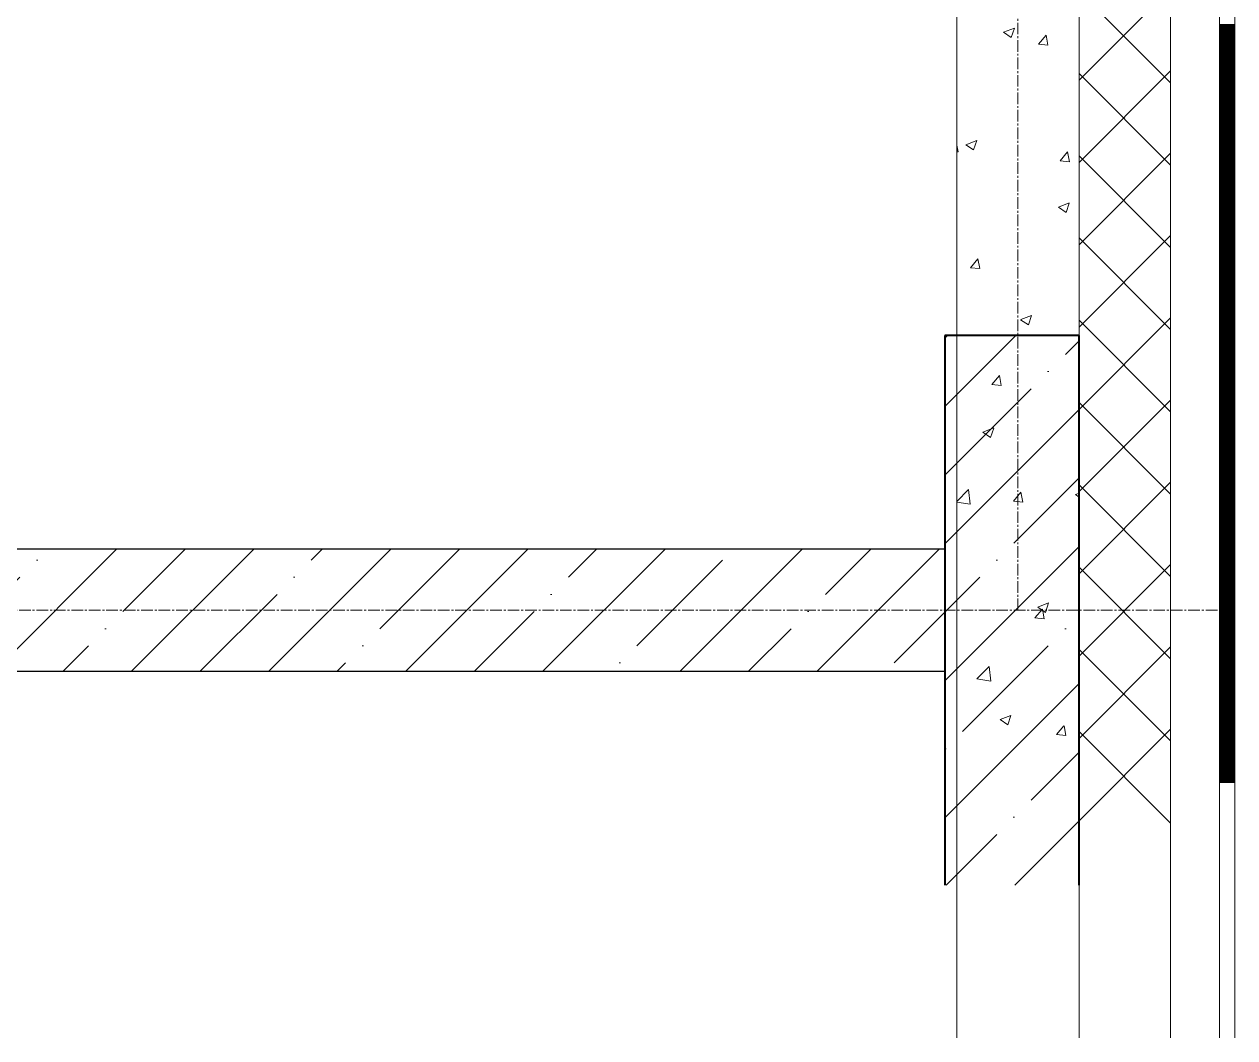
# Model space of a CAD drawing. Header units: millimetres. Extents: x -24360 to 609566, y -391049 to 148426.
# Drawn here: x 260018 to 262000, y -168350 to -166690 of the extents above; entities that cross this region are included whole.
import ezdxf

# ---------------------------------------------------------------- set-up
doc = ezdxf.new("R2010")
doc.units = ezdxf.units.MM
doc.linetypes.add('CENTER2', pattern=[28.575, 19.05, -3.175, 3.175, -3.175])
doc.linetypes.add('HIDDEN2', pattern=[4.7625, 3.175, -1.5875])
for name, color, linetype, lineweight in [('АР_Колонны', 70, 'Continuous', 30), ('АР_Стены ЖБ', 7, 'Continuous', 30), ('АР_Стены ПЕНОблок', 52, 'Continuous', 20), ('АР_Тонкая', 254, 'Continuous', 5), ('АР_Утеплитель', 31, 'Continuous', 0), ('АР_Штриховка', 8, 'Continuous', 0)]:
    doc.layers.add(name, color=color, linetype=linetype, lineweight=lineweight)
doc.layers.add('АР_Оси_РД_100', color=7, linetype='Continuous', lineweight=0, true_color=0x525252)

msp = doc.modelspace()

# ---------------------------------------------------------------- hatches: boundary and pattern name
at = {"layer": 'АР_Штриховка', "linetype": 'Continuous', "lineweight": 5, "true_color": 0x000000}
h = msp.add_hatch(dxfattribs=at)
h.set_pattern_fill('ANSI35', color=18, scale=25, style=0)
h.set_pattern_definition([(45, (241545, -219850), (-112.2532, 112.2532), []), (45, (241657.25, -219850), (-112.2532, 112.2532), [198.4375, -39.6875, 0, -39.6875])])
h.paths.add_polyline_path([(261525, -168100), (261745, -168100), (261745, -167200), (261525, -167200)], flags=0)
h = msp.add_hatch(dxfattribs=at)
h.set_pattern_fill('ANSI35', color=18, scale=25, angle=-360, style=0)
h.set_pattern_definition([(45, (241545, -219850), (-112.2532, 112.2532), []), (45, (241657.25, -219850), (-112.2532, 112.2532), [198.4375, -39.6875, 0, -39.6875])])
h.paths.add_polyline_path([(261525, -167750), (261525, -167550), (253955, -167550), (253955, -167750)], flags=0)

# ---------------------------------------------------------------- linework, layer by layer
at = {"layer": 'АР_Колонны', "color": 18, "linetype": 'HIDDEN2', "lineweight": 25, "true_color": 0x000000}
for p, q in [((261525, -167200), (261745, -167200)), ((261525, -168100), (261525, -167200)), ((261745, -167200), (261745, -168100))]:
    msp.add_line(p, q, dxfattribs=at)
at = {"layer": 'АР_Колонны', "color": 18, "linetype": 'Continuous', "lineweight": 30, "true_color": 0x000000}
for p, q in [((261745, -167200), (261525, -167200)), ((261525, -167200), (261525, -168100)), ((261745, -168100), (261745, -167200))]:
    msp.add_line(p, q, dxfattribs=at)
at = {"layer": 'АР_Оси_РД_100', "linetype": 'CENTER2'}
for p, q in [((261645, -167650), (261645, -155721.321)), ((261645, -167650), (261645, -158150)), ((262000, -167650), (250765, -167650))]:
    msp.add_line(p, q, dxfattribs=at)
at = {"layer": 'АР_Стены ЖБ', "color": 18, "linetype": 'Continuous', "lineweight": 40, "true_color": 0x000000}
for p, q in [((261745, -167200), (261525, -167200)), ((261525, -167200), (261525, -168100)), ((261745, -168100), (261745, -167200))]:
    msp.add_line(p, q, dxfattribs=at)
at = {"layer": 'АР_Стены ЖБ', "color": 18, "linetype": 'Continuous', "lineweight": 30, "true_color": 0x000000}
for p, q in [((261525, -167550), (253955, -167550)), ((261525, -167750), (261525, -167550)), ((253955, -167750), (261525, -167750))]:
    msp.add_line(p, q, dxfattribs=at)
at = {"layer": 'АР_Стены ПЕНОблок', "color": 18, "linetype": 'Continuous', "lineweight": 20, "true_color": 0x000000}
for p, q in [((261545, -158150), (261545, -168350)), ((261745, -168350), (261745, -158150))]:
    msp.add_line(p, q, dxfattribs=at)
at = {"layer": 'АР_Тонкая', "color": 18, "linetype": 'Continuous', "lineweight": 5, "true_color": 0x000000}
for p, q in [((261895, -158150), (261895, -168350)), ((261975, -168350), (261975, -158150)), ((261975, -158150), (261975, -168350)), ((262000, -168350), (262000, -158150))]:
    msp.add_line(p, q, dxfattribs=at)
at = {"layer": 'АР_Утеплитель', "color": 18, "linetype": 'Continuous', "lineweight": 0, "true_color": 0x000000}
for p, q in [((261745, -158150), (261745, -168350)), ((261895, -168350), (261895, -158150))]:
    msp.add_line(p, q, dxfattribs=at)
at = {"layer": 'АР_Штриховка', "color": 18, "linetype": 'Continuous', "lineweight": 0, "true_color": 0x000000}
for p, q in [((261745, -166782.263), (261895, -166632.263)), ((261895, -166786.406), (261745, -166636.406)), ((261621.371, -166703.632), (261634.006, -166712.154)), ((261621.39, -166703.589), (261639.175, -166696.763)), ((261634.01, -166712.156), (261639.16, -166696.807)), ((261678.761, -166723.228), (261691.006, -166708.635)), ((261694.012, -166724.545), (261691.075, -166708.624)), ((261975, -166691), (262000, -166691)), ((261975, -166692), (262000, -166692)), ((261975, -166693), (262000, -166693)), ((261975, -166694), (262000, -166694)), ((261975, -166695), (262000, -166695)), ((261975, -166696), (262000, -166696)), ((261975, -166697), (262000, -166697)), ((261975, -166698), (262000, -166698)), ((261975, -166699), (262000, -166699)), ((261975, -166700), (262000, -166700)), ((261975, -166701), (262000, -166701)), ((261975, -166702), (262000, -166702)), ((261975, -166703), (262000, -166703)), ((261975, -166704), (262000, -166704)), ((261975, -166705), (262000, -166705)), ((261975, -166706), (262000, -166706)), ((261975, -166707), (262000, -166707)), ((261975, -166708), (262000, -166708)), ((261975, -166709), (262000, -166709)), ((261678.761, -166723.23), (261693.943, -166724.558)), ((261975, -166710), (262000, -166710)), ((261975, -166711), (262000, -166711)), ((261975, -166712), (262000, -166712)), ((261975, -166713), (262000, -166713)), ((261975, -166714), (262000, -166714)), ((261975, -166715), (262000, -166715)), ((261975, -166716), (262000, -166716)), ((261975, -166717), (262000, -166717)), ((261975, -166718), (262000, -166718)), ((261975, -166719), (262000, -166719)), ((261975, -166720), (262000, -166720)), ((261975, -166721), (262000, -166721)), ((261975, -166722), (262000, -166722)), ((261975, -166723), (262000, -166723)), ((261975, -166724), (262000, -166724)), ((261975, -166725), (262000, -166725)), ((261975, -166726), (262000, -166726)), ((261975, -166727), (262000, -166727)), ((261975, -166728), (262000, -166728)), ((261975, -166729), (262000, -166729)), ((261975, -166730), (262000, -166730)), ((261975, -166731), (262000, -166731)), ((261975, -166732), (262000, -166732)), ((261975, -166733), (262000, -166733)), ((261975, -166734), (262000, -166734)), ((261975, -166735), (262000, -166735)), ((261975, -166736), (262000, -166736)), ((261975, -166737), (262000, -166737)), ((261975, -166738), (262000, -166738)), ((261975, -166739), (262000, -166739)), ((261975, -166740), (262000, -166740)), ((261975, -166741), (262000, -166741)), ((261975, -166742), (262000, -166742)), ((261975, -166743), (262000, -166743)), ((261975, -166744), (262000, -166744)), ((261975, -166745), (262000, -166745)), ((261975, -166746), (262000, -166746)), ((261975, -166747), (262000, -166747)), ((261975, -166748), (262000, -166748)), ((261975, -166749), (262000, -166749)), ((261745, -166916.966), (261895, -166766.966)), ((261975, -166750), (262000, -166750)), ((261975, -166751), (262000, -166751)), ((261975, -166752), (262000, -166752)), ((261975, -166753), (262000, -166753)), ((261975, -166754), (262000, -166754)), ((261975, -166755), (262000, -166755)), ((261975, -166756), (262000, -166756)), ((261975, -166757), (262000, -166757)), ((261975, -166758), (262000, -166758)), ((261975, -166759), (262000, -166759)), ((261975, -166760), (262000, -166760)), ((261975, -166761), (262000, -166761)), ((261975, -166762), (262000, -166762)), ((261975, -166763), (262000, -166763)), ((261975, -166764), (262000, -166764)), ((261975, -166765), (262000, -166765)), ((261975, -166766), (262000, -166766)), ((261975, -166767), (262000, -166767)), ((261975, -166768), (262000, -166768)), ((261975, -166769), (262000, -166769)), ((261895, -166921.11), (261745, -166771.11)), ((261975, -166770), (262000, -166770)), ((261975, -166771), (262000, -166771)), ((261975, -166772), (262000, -166772)), ((261975, -166773), (262000, -166773)), ((261975, -166774), (262000, -166774)), ((261975, -166775), (262000, -166775)), ((261975, -166776), (262000, -166776)), ((261975, -166777), (262000, -166777)), ((261975, -166778), (262000, -166778)), ((261975, -166779), (262000, -166779)), ((261975, -166780), (262000, -166780)), ((261975, -166781), (262000, -166781)), ((261975, -166782), (262000, -166782)), ((261975, -166783), (262000, -166783)), ((261975, -166784), (262000, -166784)), ((261975, -166785), (262000, -166785)), ((261975, -166786), (262000, -166786)), ((261975, -166787), (262000, -166787)), ((261975, -166788), (262000, -166788)), ((261975, -166789), (262000, -166789)), ((261975, -166790), (262000, -166790)), ((261975, -166791), (262000, -166791)), ((261975, -166792), (262000, -166792)), ((261975, -166793), (262000, -166793)), ((261975, -166794), (262000, -166794)), ((261975, -166795), (262000, -166795)), ((261975, -166796), (262000, -166796)), ((261975, -166797), (262000, -166797)), ((261975, -166798), (262000, -166798)), ((261975, -166799), (262000, -166799)), ((261975, -166800), (262000, -166800)), ((261975, -166801), (262000, -166801)), ((261975, -166802), (262000, -166802)), ((261975, -166803), (262000, -166803)), ((261975, -166804), (262000, -166804)), ((261975, -166805), (262000, -166805)), ((261975, -166806), (262000, -166806)), ((261975, -166807), (262000, -166807)), ((261975, -166808), (262000, -166808)), ((261975, -166809), (262000, -166809)), ((261975, -166810), (262000, -166810)), ((261975, -166811), (262000, -166811)), ((261975, -166812), (262000, -166812)), ((261975, -166813), (262000, -166813)), ((261975, -166814), (262000, -166814)), ((261975, -166815), (262000, -166815)), ((261975, -166816), (262000, -166816)), ((261975, -166817), (262000, -166817)), ((261975, -166818), (262000, -166818)), ((261975, -166819), (262000, -166819)), ((261975, -166820), (262000, -166820)), ((261975, -166821), (262000, -166821)), ((261975, -166822), (262000, -166822)), ((261975, -166823), (262000, -166823)), ((261975, -166824), (262000, -166824)), ((261975, -166825), (262000, -166825)), ((261975, -166826), (262000, -166826)), ((261975, -166827), (262000, -166827)), ((261975, -166828), (262000, -166828)), ((261975, -166829), (262000, -166829)), ((261975, -166830), (262000, -166830)), ((261975, -166831), (262000, -166831)), ((261975, -166832), (262000, -166832)), ((261975, -166833), (262000, -166833)), ((261975, -166834), (262000, -166834)), ((261975, -166835), (262000, -166835)), ((261975, -166836), (262000, -166836)), ((261975, -166837), (262000, -166837)), ((261975, -166838), (262000, -166838)), ((261975, -166839), (262000, -166839)), ((261975, -166840), (262000, -166840)), ((261975, -166841), (262000, -166841)), ((261975, -166842), (262000, -166842)), ((261975, -166843), (262000, -166843)), ((261975, -166844), (262000, -166844)), ((261975, -166845), (262000, -166845)), ((261975, -166846), (262000, -166846)), ((261975, -166847), (262000, -166847)), ((261975, -166848), (262000, -166848)), ((261975, -166849), (262000, -166849)), ((261975, -166850), (262000, -166850)), ((261975, -166851), (262000, -166851)), ((261975, -166852), (262000, -166852)), ((261975, -166853), (262000, -166853)), ((261975, -166854), (262000, -166854)), ((261975, -166855), (262000, -166855)), ((261975, -166856), (262000, -166856)), ((261975, -166857), (262000, -166857)), ((261975, -166858), (262000, -166858)), ((261975, -166859), (262000, -166859)), ((261975, -166860), (262000, -166860)), ((261975, -166861), (262000, -166861)), ((261975, -166862), (262000, -166862)), ((261975, -166863), (262000, -166863)), ((261975, -166864), (262000, -166864)), ((261975, -166865), (262000, -166865)), ((261975, -166866), (262000, -166866)), ((261975, -166867), (262000, -166867)), ((261975, -166868), (262000, -166868)), ((261559.569, -166887.82), (261572.204, -166896.342)), ((261559.588, -166887.778), (261577.373, -166880.951)), ((261572.208, -166896.344), (261577.358, -166880.995)), ((261975, -166869), (262000, -166869)), ((261975, -166870), (262000, -166870)), ((261975, -166871), (262000, -166871)), ((261975, -166872), (262000, -166872)), ((261975, -166873), (262000, -166873)), ((261975, -166874), (262000, -166874)), ((261975, -166875), (262000, -166875)), ((261975, -166876), (262000, -166876)), ((261975, -166877), (262000, -166877)), ((261975, -166878), (262000, -166878)), ((261975, -166879), (262000, -166879)), ((261975, -166880), (262000, -166880)), ((261975, -166881), (262000, -166881)), ((261975, -166882), (262000, -166882)), ((261975, -166883), (262000, -166883)), ((261975, -166884), (262000, -166884)), ((261975, -166885), (262000, -166885)), ((261975, -166886), (262000, -166886)), ((261975, -166887), (262000, -166887)), ((261975, -166888), (262000, -166888)), ((261547.071, -166899.663), (261545, -166888.437)), ((261545, -166899.501), (261547.001, -166899.676)), ((261714.004, -166914.285), (261726.249, -166899.692)), ((261729.255, -166915.602), (261726.318, -166899.681)), ((261745, -167051.67), (261895, -166901.67)), ((261895, -167055.814), (261745, -166905.814)), ((261975, -166889), (262000, -166889)), ((261975, -166890), (262000, -166890)), ((261975, -166891), (262000, -166891)), ((261975, -166892), (262000, -166892)), ((261975, -166893), (262000, -166893)), ((261975, -166894), (262000, -166894)), ((261975, -166895), (262000, -166895)), ((261975, -166896), (262000, -166896)), ((261975, -166897), (262000, -166897)), ((261975, -166898), (262000, -166898)), ((261975, -166899), (262000, -166899)), ((261975, -166900), (262000, -166900)), ((261975, -166901), (262000, -166901)), ((261975, -166902), (262000, -166902)), ((261975, -166903), (262000, -166903)), ((261975, -166904), (262000, -166904)), ((261975, -166905), (262000, -166905)), ((261975, -166906), (262000, -166906)), ((261975, -166907), (262000, -166907)), ((261714.004, -166914.287), (261729.186, -166915.615)), ((261975, -166908), (262000, -166908)), ((261975, -166909), (262000, -166909)), ((261975, -166910), (262000, -166910)), ((261975, -166911), (262000, -166911)), ((261975, -166912), (262000, -166912)), ((261975, -166913), (262000, -166913)), ((261975, -166914), (262000, -166914)), ((261975, -166915), (262000, -166915)), ((261975, -166916), (262000, -166916)), ((261975, -166917), (262000, -166917)), ((261975, -166918), (262000, -166918)), ((261975, -166919), (262000, -166919)), ((261975, -166920), (262000, -166920)), ((261975, -166921), (262000, -166921)), ((261975, -166922), (262000, -166922)), ((261975, -166923), (262000, -166923)), ((261975, -166924), (262000, -166924)), ((261975, -166925), (262000, -166925)), ((261975, -166926), (262000, -166926)), ((261975, -166927), (262000, -166927)), ((261975, -166928), (262000, -166928)), ((261975, -166929), (262000, -166929)), ((261975, -166930), (262000, -166930)), ((261975, -166931), (262000, -166931)), ((261975, -166932), (262000, -166932)), ((261975, -166933), (262000, -166933)), ((261975, -166934), (262000, -166934)), ((261975, -166935), (262000, -166935)), ((261975, -166936), (262000, -166936)), ((261975, -166937), (262000, -166937)), ((261975, -166938), (262000, -166938)), ((261975, -166939), (262000, -166939)), ((261975, -166940), (262000, -166940)), ((261975, -166941), (262000, -166941)), ((261975, -166942), (262000, -166942)), ((261975, -166943), (262000, -166943)), ((261975, -166944), (262000, -166944)), ((261975, -166945), (262000, -166945)), ((261975, -166946), (262000, -166946)), ((261975, -166947), (262000, -166947)), ((261975, -166948), (262000, -166948)), ((261975, -166949), (262000, -166949)), ((261975, -166950), (262000, -166950)), ((261975, -166951), (262000, -166951)), ((261975, -166952), (262000, -166952)), ((261975, -166953), (262000, -166953)), ((261975, -166954), (262000, -166954)), ((261975, -166955), (262000, -166955)), ((261975, -166956), (262000, -166956)), ((261975, -166957), (262000, -166957)), ((261975, -166958), (262000, -166958)), ((261975, -166959), (262000, -166959)), ((261975, -166960), (262000, -166960)), ((261975, -166961), (262000, -166961)), ((261975, -166962), (262000, -166962)), ((261975, -166963), (262000, -166963)), ((261975, -166964), (262000, -166964)), ((261975, -166965), (262000, -166965)), ((261975, -166966), (262000, -166966)), ((261975, -166967), (262000, -166967)), ((261711.203, -166990.043), (261728.987, -166983.216)), ((261723.822, -166998.609), (261728.972, -166983.26)), ((261975, -166968), (262000, -166968)), ((261975, -166969), (262000, -166969)), ((261975, -166970), (262000, -166970)), ((261975, -166971), (262000, -166971)), ((261975, -166972), (262000, -166972)), ((261975, -166973), (262000, -166973)), ((261975, -166974), (262000, -166974)), ((261975, -166975), (262000, -166975)), ((261975, -166976), (262000, -166976)), ((261975, -166977), (262000, -166977)), ((261975, -166978), (262000, -166978)), ((261975, -166979), (262000, -166979)), ((261975, -166980), (262000, -166980)), ((261975, -166981), (262000, -166981)), ((261975, -166982), (262000, -166982)), ((261975, -166983), (262000, -166983)), ((261975, -166984), (262000, -166984)), ((261975, -166985), (262000, -166985)), ((261975, -166986), (262000, -166986)), ((261975, -166987), (262000, -166987)), ((261711.183, -166990.085), (261723.818, -166998.608)), ((261975, -166988), (262000, -166988)), ((261975, -166989), (262000, -166989)), ((261975, -166990), (262000, -166990)), ((261975, -166991), (262000, -166991)), ((261975, -166992), (262000, -166992)), ((261975, -166993), (262000, -166993)), ((261975, -166994), (262000, -166994)), ((261975, -166995), (262000, -166995)), ((261975, -166996), (262000, -166996)), ((261975, -166997), (262000, -166997)), ((261975, -166998), (262000, -166998)), ((261975, -166999), (262000, -166999)), ((261975, -167000), (262000, -167000)), ((261975, -167001), (262000, -167001)), ((261975, -167002), (262000, -167002)), ((261975, -167003), (262000, -167003)), ((261975, -167004), (262000, -167004)), ((261975, -167005), (262000, -167005)), ((261975, -167006), (262000, -167006)), ((261975, -167007), (262000, -167007)), ((261975, -167008), (262000, -167008)), ((261975, -167009), (262000, -167009)), ((261975, -167010), (262000, -167010)), ((261975, -167011), (262000, -167011)), ((261975, -167012), (262000, -167012)), ((261975, -167013), (262000, -167013)), ((261975, -167014), (262000, -167014)), ((261975, -167015), (262000, -167015)), ((261975, -167016), (262000, -167016)), ((261975, -167017), (262000, -167017)), ((261975, -167018), (262000, -167018)), ((261975, -167019), (262000, -167019)), ((261975, -167020), (262000, -167020)), ((261975, -167021), (262000, -167021)), ((261975, -167022), (262000, -167022)), ((261975, -167023), (262000, -167023)), ((261975, -167024), (262000, -167024)), ((261975, -167025), (262000, -167025)), ((261975, -167026), (262000, -167026)), ((261745, -167186.374), (261895, -167036.374)), ((261895, -167190.518), (261745, -167040.518)), ((261975, -167027), (262000, -167027)), ((261975, -167028), (262000, -167028)), ((261975, -167029), (262000, -167029)), ((261975, -167030), (262000, -167030)), ((261975, -167031), (262000, -167031)), ((261975, -167032), (262000, -167032)), ((261975, -167033), (262000, -167033)), ((261975, -167034), (262000, -167034)), ((261975, -167035), (262000, -167035)), ((261975, -167036), (262000, -167036)), ((261975, -167037), (262000, -167037)), ((261975, -167038), (262000, -167038)), ((261975, -167039), (262000, -167039)), ((261975, -167040), (262000, -167040)), ((261975, -167041), (262000, -167041)), ((261975, -167042), (262000, -167042)), ((261975, -167043), (262000, -167043)), ((261975, -167044), (262000, -167044)), ((261975, -167045), (262000, -167045)), ((261975, -167046), (262000, -167046)), ((261975, -167047), (262000, -167047)), ((261975, -167048), (262000, -167048)), ((261975, -167049), (262000, -167049)), ((261975, -167050), (262000, -167050)), ((261975, -167051), (262000, -167051)), ((261975, -167052), (262000, -167052)), ((261975, -167053), (262000, -167053)), ((261975, -167054), (262000, -167054)), ((261975, -167055), (262000, -167055)), ((261975, -167056), (262000, -167056)), ((261975, -167057), (262000, -167057)), ((261975, -167058), (262000, -167058)), ((261975, -167059), (262000, -167059)), ((261975, -167060), (262000, -167060)), ((261975, -167061), (262000, -167061)), ((261975, -167062), (262000, -167062)), ((261975, -167063), (262000, -167063)), ((261975, -167064), (262000, -167064)), ((261975, -167065), (262000, -167065)), ((261975, -167066), (262000, -167066)), ((261567.063, -167089.403), (261579.308, -167074.81)), ((261582.314, -167090.72), (261579.377, -167074.798)), ((261975, -167067), (262000, -167067)), ((261975, -167068), (262000, -167068)), ((261975, -167069), (262000, -167069)), ((261975, -167070), (262000, -167070)), ((261975, -167071), (262000, -167071)), ((261975, -167072), (262000, -167072)), ((261975, -167073), (262000, -167073)), ((261975, -167074), (262000, -167074)), ((261975, -167075), (262000, -167075)), ((261975, -167076), (262000, -167076)), ((261975, -167077), (262000, -167077)), ((261975, -167078), (262000, -167078)), ((261975, -167079), (262000, -167079)), ((261975, -167080), (262000, -167080)), ((261975, -167081), (262000, -167081)), ((261975, -167082), (262000, -167082)), ((261975, -167083), (262000, -167083)), ((261975, -167084), (262000, -167084)), ((261975, -167085), (262000, -167085)), ((261975, -167086), (262000, -167086)), ((261567.063, -167089.404), (261582.245, -167090.733)), ((261975, -167087), (262000, -167087)), ((261975, -167088), (262000, -167088)), ((261975, -167089), (262000, -167089)), ((261975, -167090), (262000, -167090)), ((261975, -167091), (262000, -167091)), ((261975, -167092), (262000, -167092)), ((261975, -167093), (262000, -167093)), ((261975, -167094), (262000, -167094)), ((261975, -167095), (262000, -167095)), ((261975, -167096), (262000, -167096)), ((261975, -167097), (262000, -167097)), ((261975, -167098), (262000, -167098)), ((261975, -167099), (262000, -167099)), ((261975, -167100), (262000, -167100)), ((261975, -167101), (262000, -167101)), ((261975, -167102), (262000, -167102)), ((261975, -167103), (262000, -167103)), ((261975, -167104), (262000, -167104)), ((261975, -167105), (262000, -167105)), ((261975, -167106), (262000, -167106)), ((261975, -167107), (262000, -167107)), ((261975, -167108), (262000, -167108)), ((261975, -167109), (262000, -167109)), ((261975, -167110), (262000, -167110)), ((261975, -167111), (262000, -167111)), ((261975, -167112), (262000, -167112)), ((261975, -167113), (262000, -167113)), ((261975, -167114), (262000, -167114)), ((261975, -167115), (262000, -167115)), ((261975, -167116), (262000, -167116)), ((261975, -167117), (262000, -167117)), ((261975, -167118), (262000, -167118)), ((261975, -167119), (262000, -167119)), ((261975, -167120), (262000, -167120)), ((261975, -167121), (262000, -167121)), ((261975, -167122), (262000, -167122)), ((261975, -167123), (262000, -167123)), ((261975, -167124), (262000, -167124)), ((261975, -167125), (262000, -167125)), ((261975, -167126), (262000, -167126)), ((261975, -167127), (262000, -167127)), ((261975, -167128), (262000, -167128)), ((261975, -167129), (262000, -167129)), ((261975, -167130), (262000, -167130)), ((261975, -167131), (262000, -167131)), ((261975, -167132), (262000, -167132)), ((261975, -167133), (262000, -167133)), ((261975, -167134), (262000, -167134)), ((261975, -167135), (262000, -167135)), ((261975, -167136), (262000, -167136)), ((261975, -167137), (262000, -167137)), ((261975, -167138), (262000, -167138)), ((261975, -167139), (262000, -167139)), ((261975, -167140), (262000, -167140)), ((261975, -167141), (262000, -167141)), ((261975, -167142), (262000, -167142)), ((261975, -167143), (262000, -167143)), ((261975, -167144), (262000, -167144)), ((261975, -167145), (262000, -167145)), ((261975, -167146), (262000, -167146)), ((261975, -167147), (262000, -167147)), ((261975, -167148), (262000, -167148)), ((261975, -167149), (262000, -167149)), ((261975, -167150), (262000, -167150)), ((261975, -167151), (262000, -167151)), ((261975, -167152), (262000, -167152)), ((261975, -167153), (262000, -167153)), ((261975, -167154), (262000, -167154)), ((261975, -167155), (262000, -167155)), ((261975, -167156), (262000, -167156)), ((261975, -167157), (262000, -167157)), ((261975, -167158), (262000, -167158)), ((261975, -167159), (262000, -167159)), ((261975, -167160), (262000, -167160)), ((261975, -167161), (262000, -167161)), ((261975, -167162), (262000, -167162)), ((261975, -167163), (262000, -167163)), ((261975, -167164), (262000, -167164)), ((261975, -167165), (262000, -167165)), ((261649.381, -167174.273), (261662.016, -167182.796)), ((261649.401, -167174.231), (261667.185, -167167.404)), ((261662.02, -167182.797), (261667.17, -167167.448)), ((261745, -167321.078), (261895, -167171.078)), ((261895, -167325.221), (261745, -167175.221)), ((261975, -167166), (262000, -167166)), ((261975, -167167), (262000, -167167)), ((261975, -167168), (262000, -167168)), ((261975, -167169), (262000, -167169)), ((261975, -167170), (262000, -167170)), ((261975, -167171), (262000, -167171)), ((261975, -167172), (262000, -167172)), ((261975, -167173), (262000, -167173)), ((261975, -167174), (262000, -167174)), ((261975, -167175), (262000, -167175)), ((261975, -167176), (262000, -167176)), ((261975, -167177), (262000, -167177)), ((261975, -167178), (262000, -167178)), ((261975, -167179), (262000, -167179)), ((261975, -167180), (262000, -167180)), ((261975, -167181), (262000, -167181)), ((261975, -167182), (262000, -167182)), ((261975, -167183), (262000, -167183)), ((261975, -167184), (262000, -167184)), ((261975, -167185), (262000, -167185)), ((261975, -167186), (262000, -167186)), ((261975, -167187), (262000, -167187)), ((261975, -167188), (262000, -167188)), ((261975, -167189), (262000, -167189)), ((261975, -167190), (262000, -167190)), ((261975, -167191), (262000, -167191)), ((261975, -167192), (262000, -167192)), ((261975, -167193), (262000, -167193)), ((261975, -167194), (262000, -167194)), ((261975, -167195), (262000, -167195)), ((261975, -167196), (262000, -167196)), ((261975, -167197), (262000, -167197)), ((261975, -167198), (262000, -167198)), ((261975, -167199), (262000, -167199)), ((261975, -167200), (262000, -167200)), ((261975, -167201), (262000, -167201)), ((261975, -167202), (262000, -167202)), ((261975, -167203), (262000, -167203)), ((261975, -167204), (262000, -167204)), ((261975, -167205), (262000, -167205)), ((261975, -167206), (262000, -167206)), ((261975, -167207), (262000, -167207)), ((261975, -167208), (262000, -167208)), ((261975, -167209), (262000, -167209)), ((261975, -167210), (262000, -167210)), ((261975, -167211), (262000, -167211)), ((261975, -167212), (262000, -167212)), ((261975, -167213), (262000, -167213)), ((261975, -167214), (262000, -167214)), ((261975, -167215), (262000, -167215)), ((261975, -167216), (262000, -167216)), ((261975, -167217), (262000, -167217)), ((261975, -167218), (262000, -167218)), ((261975, -167219), (262000, -167219)), ((261975, -167220), (262000, -167220)), ((261975, -167221), (262000, -167221)), ((261975, -167222), (262000, -167222)), ((261975, -167223), (262000, -167223)), ((261975, -167224), (262000, -167224)), ((261975, -167225), (262000, -167225)), ((261975, -167226), (262000, -167226)), ((261975, -167227), (262000, -167227)), ((261975, -167228), (262000, -167228)), ((261975, -167229), (262000, -167229)), ((261975, -167230), (262000, -167230)), ((261975, -167231), (262000, -167231)), ((261975, -167232), (262000, -167232)), ((261975, -167233), (262000, -167233)), ((261975, -167234), (262000, -167234)), ((261975, -167235), (262000, -167235)), ((261975, -167236), (262000, -167236)), ((261975, -167237), (262000, -167237)), ((261975, -167238), (262000, -167238)), ((261975, -167239), (262000, -167239)), ((261975, -167240), (262000, -167240)), ((261975, -167241), (262000, -167241)), ((261975, -167242), (262000, -167242)), ((261975, -167243), (262000, -167243)), ((261975, -167244), (262000, -167244)), ((261975, -167245), (262000, -167245)), ((261975, -167246), (262000, -167246)), ((261975, -167247), (262000, -167247)), ((261975, -167248), (262000, -167248)), ((261975, -167249), (262000, -167249)), ((261975, -167250), (262000, -167250)), ((261975, -167251), (262000, -167251)), ((261975, -167252), (262000, -167252)), ((261975, -167253), (262000, -167253)), ((261975, -167254), (262000, -167254)), ((261975, -167255), (262000, -167255)), ((261975, -167256), (262000, -167256)), ((261975, -167257), (262000, -167257)), ((261975, -167258), (262000, -167258)), ((261975, -167259), (262000, -167259)), ((261975, -167260), (262000, -167260)), ((261975, -167261), (262000, -167261)), ((261975, -167262), (262000, -167262)), ((261975, -167263), (262000, -167263)), ((261975, -167264), (262000, -167264)), ((261602.306, -167280.46), (261614.551, -167265.867)), ((261602.306, -167280.461), (261617.488, -167281.789)), ((261617.557, -167281.777), (261614.62, -167265.855)), ((261975, -167265), (262000, -167265)), ((261975, -167266), (262000, -167266)), ((261975, -167267), (262000, -167267)), ((261975, -167268), (262000, -167268)), ((261975, -167269), (262000, -167269)), ((261975, -167270), (262000, -167270)), ((261975, -167271), (262000, -167271)), ((261975, -167272), (262000, -167272)), ((261975, -167273), (262000, -167273)), ((261975, -167274), (262000, -167274)), ((261975, -167275), (262000, -167275)), ((261975, -167276), (262000, -167276)), ((261975, -167277), (262000, -167277)), ((261975, -167278), (262000, -167278)), ((261975, -167279), (262000, -167279)), ((261975, -167280), (262000, -167280)), ((261975, -167281), (262000, -167281)), ((261975, -167282), (262000, -167282)), ((261975, -167283), (262000, -167283)), ((261975, -167284), (262000, -167284)), ((261975, -167285), (262000, -167285)), ((261975, -167286), (262000, -167286)), ((261975, -167287), (262000, -167287)), ((261975, -167288), (262000, -167288)), ((261975, -167289), (262000, -167289)), ((261975, -167290), (262000, -167290)), ((261975, -167291), (262000, -167291)), ((261975, -167292), (262000, -167292)), ((261975, -167293), (262000, -167293)), ((261975, -167294), (262000, -167294)), ((261975, -167295), (262000, -167295)), ((261975, -167296), (262000, -167296)), ((261975, -167297), (262000, -167297)), ((261975, -167298), (262000, -167298)), ((261975, -167299), (262000, -167299)), ((261975, -167300), (262000, -167300)), ((261975, -167301), (262000, -167301)), ((261975, -167302), (262000, -167302)), ((261975, -167303), (262000, -167303)), ((261975, -167304), (262000, -167304)), ((261745, -167455.782), (261895, -167305.782)), ((261895, -167459.925), (261745, -167309.925)), ((261975, -167305), (262000, -167305)), ((261975, -167306), (262000, -167306)), ((261975, -167307), (262000, -167307)), ((261975, -167308), (262000, -167308)), ((261975, -167309), (262000, -167309)), ((261975, -167310), (262000, -167310)), ((261975, -167311), (262000, -167311)), ((261975, -167312), (262000, -167312)), ((261975, -167313), (262000, -167313)), ((261975, -167314), (262000, -167314)), ((261975, -167315), (262000, -167315)), ((261975, -167316), (262000, -167316)), ((261975, -167317), (262000, -167317)), ((261975, -167318), (262000, -167318)), ((261975, -167319), (262000, -167319)), ((261975, -167320), (262000, -167320)), ((261975, -167321), (262000, -167321)), ((261975, -167322), (262000, -167322)), ((261975, -167323), (262000, -167323)), ((261975, -167324), (262000, -167324)), ((261975, -167325), (262000, -167325)), ((261975, -167326), (262000, -167326)), ((261975, -167327), (262000, -167327)), ((261975, -167328), (262000, -167328)), ((261975, -167329), (262000, -167329)), ((261975, -167330), (262000, -167330)), ((261975, -167331), (262000, -167331)), ((261975, -167332), (262000, -167332)), ((261975, -167333), (262000, -167333)), ((261975, -167334), (262000, -167334)), ((261975, -167335), (262000, -167335)), ((261975, -167336), (262000, -167336)), ((261975, -167337), (262000, -167337)), ((261975, -167338), (262000, -167338)), ((261975, -167339), (262000, -167339)), ((261975, -167340), (262000, -167340)), ((261975, -167341), (262000, -167341)), ((261975, -167342), (262000, -167342)), ((261975, -167343), (262000, -167343)), ((261975, -167344), (262000, -167344)), ((261587.579, -167358.461), (261600.214, -167366.983)), ((261587.599, -167358.419), (261605.383, -167351.592)), ((261600.218, -167366.985), (261605.368, -167351.636)), ((261975, -167345), (262000, -167345)), ((261975, -167346), (262000, -167346)), ((261975, -167347), (262000, -167347)), ((261975, -167348), (262000, -167348)), ((261975, -167349), (262000, -167349)), ((261975, -167350), (262000, -167350)), ((261975, -167351), (262000, -167351)), ((261975, -167352), (262000, -167352)), ((261975, -167353), (262000, -167353)), ((261975, -167354), (262000, -167354)), ((261975, -167355), (262000, -167355)), ((261975, -167356), (262000, -167356)), ((261975, -167357), (262000, -167357)), ((261975, -167358), (262000, -167358)), ((261975, -167359), (262000, -167359)), ((261975, -167360), (262000, -167360)), ((261975, -167361), (262000, -167361)), ((261975, -167362), (262000, -167362)), ((261975, -167363), (262000, -167363)), ((261975, -167364), (262000, -167364)), ((261975, -167365), (262000, -167365)), ((261975, -167366), (262000, -167366)), ((261975, -167367), (262000, -167367)), ((261975, -167368), (262000, -167368)), ((261975, -167369), (262000, -167369)), ((261975, -167370), (262000, -167370)), ((261975, -167371), (262000, -167371)), ((261975, -167372), (262000, -167372)), ((261975, -167373), (262000, -167373)), ((261975, -167374), (262000, -167374)), ((261975, -167375), (262000, -167375)), ((261975, -167376), (262000, -167376)), ((261975, -167377), (262000, -167377)), ((261975, -167378), (262000, -167378)), ((261975, -167379), (262000, -167379)), ((261975, -167380), (262000, -167380)), ((261975, -167381), (262000, -167381)), ((261975, -167382), (262000, -167382)), ((261975, -167383), (262000, -167383)), ((261975, -167384), (262000, -167384)), ((261975, -167385), (262000, -167385)), ((261975, -167386), (262000, -167386)), ((261975, -167387), (262000, -167387)), ((261975, -167388), (262000, -167388)), ((261975, -167389), (262000, -167389)), ((261975, -167390), (262000, -167390)), ((261975, -167391), (262000, -167391)), ((261975, -167392), (262000, -167392)), ((261975, -167393), (262000, -167393)), ((261975, -167394), (262000, -167394)), ((261975, -167395), (262000, -167395)), ((261975, -167396), (262000, -167396)), ((261975, -167397), (262000, -167397)), ((261975, -167398), (262000, -167398)), ((261975, -167399), (262000, -167399)), ((261975, -167400), (262000, -167400)), ((261975, -167401), (262000, -167401)), ((261975, -167402), (262000, -167402)), ((261975, -167403), (262000, -167403)), ((261975, -167404), (262000, -167404)), ((261975, -167405), (262000, -167405)), ((261975, -167406), (262000, -167406)), ((261975, -167407), (262000, -167407)), ((261975, -167408), (262000, -167408)), ((261975, -167409), (262000, -167409)), ((261975, -167410), (262000, -167410)), ((261975, -167411), (262000, -167411)), ((261975, -167412), (262000, -167412)), ((261975, -167413), (262000, -167413)), ((261975, -167414), (262000, -167414)), ((261975, -167415), (262000, -167415)), ((261975, -167416), (262000, -167416)), ((261975, -167417), (262000, -167417)), ((261975, -167418), (262000, -167418)), ((261975, -167419), (262000, -167419)), ((261975, -167420), (262000, -167420)), ((261975, -167421), (262000, -167421)), ((261975, -167422), (262000, -167422)), ((261975, -167423), (262000, -167423)), ((261745, -167590.486), (261895, -167440.486)), ((261975, -167424), (262000, -167424)), ((261975, -167425), (262000, -167425)), ((261975, -167426), (262000, -167426)), ((261975, -167427), (262000, -167427)), ((261975, -167428), (262000, -167428)), ((261975, -167429), (262000, -167429)), ((261975, -167430), (262000, -167430)), ((261975, -167431), (262000, -167431)), ((261975, -167432), (262000, -167432)), ((261975, -167433), (262000, -167433)), ((261975, -167434), (262000, -167434)), ((261975, -167435), (262000, -167435)), ((261975, -167436), (262000, -167436)), ((261975, -167437), (262000, -167437)), ((261975, -167438), (262000, -167438)), ((261975, -167439), (262000, -167439)), ((261975, -167440), (262000, -167440)), ((261975, -167441), (262000, -167441)), ((261975, -167442), (262000, -167442)), ((261975, -167443), (262000, -167443)), ((261545, -167472.103), (261563.923, -167452.381)), ((261566.748, -167476.501), (261563.942, -167452.379)), ((261637.55, -167471.517), (261649.795, -167456.924)), ((261652.799, -167472.834), (261649.863, -167456.912)), ((261739.194, -167460.727), (261745, -167464.643)), ((261739.213, -167460.684), (261745, -167458.463)), ((261895, -167594.629), (261745, -167444.629)), ((261975, -167444), (262000, -167444)), ((261975, -167445), (262000, -167445)), ((261975, -167446), (262000, -167446)), ((261975, -167447), (262000, -167447)), ((261975, -167448), (262000, -167448)), ((261975, -167449), (262000, -167449)), ((261975, -167450), (262000, -167450)), ((261975, -167451), (262000, -167451)), ((261975, -167452), (262000, -167452)), ((261975, -167453), (262000, -167453)), ((261975, -167454), (262000, -167454)), ((261975, -167455), (262000, -167455)), ((261975, -167456), (262000, -167456)), ((261975, -167457), (262000, -167457)), ((261975, -167458), (262000, -167458)), ((261975, -167459), (262000, -167459)), ((261975, -167460), (262000, -167460)), ((261975, -167461), (262000, -167461)), ((261975, -167462), (262000, -167462)), ((261545, -167473.162), (261566.743, -167476.534)), ((261637.55, -167471.518), (261652.732, -167472.846)), ((261975, -167463), (262000, -167463)), ((261975, -167464), (262000, -167464)), ((261975, -167465), (262000, -167465)), ((261975, -167466), (262000, -167466)), ((261975, -167467), (262000, -167467)), ((261975, -167468), (262000, -167468)), ((261975, -167469), (262000, -167469)), ((261975, -167470), (262000, -167470)), ((261975, -167471), (262000, -167471)), ((261975, -167472), (262000, -167472)), ((261975, -167473), (262000, -167473)), ((261975, -167474), (262000, -167474)), ((261975, -167475), (262000, -167475)), ((261975, -167476), (262000, -167476)), ((261975, -167477), (262000, -167477)), ((261975, -167478), (262000, -167478)), ((261975, -167479), (262000, -167479)), ((261975, -167480), (262000, -167480)), ((261975, -167481), (262000, -167481)), ((261975, -167482), (262000, -167482)), ((261975, -167483), (262000, -167483)), ((261975, -167484), (262000, -167484)), ((261975, -167485), (262000, -167485)), ((261975, -167486), (262000, -167486)), ((261975, -167487), (262000, -167487)), ((261975, -167488), (262000, -167488)), ((261975, -167489), (262000, -167489)), ((261975, -167490), (262000, -167490)), ((261975, -167491), (262000, -167491)), ((261975, -167492), (262000, -167492)), ((261975, -167493), (262000, -167493)), ((261975, -167494), (262000, -167494)), ((261975, -167495), (262000, -167495)), ((261975, -167496), (262000, -167496)), ((261975, -167497), (262000, -167497)), ((261975, -167498), (262000, -167498)), ((261975, -167499), (262000, -167499)), ((261975, -167500), (262000, -167500)), ((261975, -167501), (262000, -167501)), ((261975, -167502), (262000, -167502)), ((261975, -167503), (262000, -167503)), ((261975, -167504), (262000, -167504)), ((261975, -167505), (262000, -167505)), ((261975, -167506), (262000, -167506)), ((261975, -167507), (262000, -167507)), ((261975, -167508), (262000, -167508)), ((261975, -167509), (262000, -167509)), ((261975, -167510), (262000, -167510)), ((261975, -167511), (262000, -167511)), ((261975, -167512), (262000, -167512)), ((261975, -167513), (262000, -167513)), ((261975, -167514), (262000, -167514)), ((261975, -167515), (262000, -167515)), ((261975, -167516), (262000, -167516)), ((261975, -167517), (262000, -167517)), ((261975, -167518), (262000, -167518)), ((261975, -167519), (262000, -167519)), ((261975, -167520), (262000, -167520)), ((261975, -167521), (262000, -167521)), ((261975, -167522), (262000, -167522)), ((261975, -167523), (262000, -167523)), ((261975, -167524), (262000, -167524)), ((261975, -167525), (262000, -167525)), ((261975, -167526), (262000, -167526)), ((261975, -167527), (262000, -167527)), ((261975, -167528), (262000, -167528)), ((261975, -167529), (262000, -167529)), ((261975, -167530), (262000, -167530)), ((261975, -167531), (262000, -167531)), ((261975, -167532), (262000, -167532)), ((261975, -167533), (262000, -167533)), ((261975, -167534), (262000, -167534)), ((261975, -167535), (262000, -167535)), ((261975, -167536), (262000, -167536)), ((261975, -167537), (262000, -167537)), ((261975, -167538), (262000, -167538)), ((261975, -167539), (262000, -167539)), ((261975, -167540), (262000, -167540)), ((261975, -167541), (262000, -167541)), ((261975, -167542), (262000, -167542)), ((261975, -167543), (262000, -167543)), ((261975, -167544), (262000, -167544)), ((261975, -167545), (262000, -167545)), ((261975, -167546), (262000, -167546)), ((261975, -167547), (262000, -167547)), ((261975, -167548), (262000, -167548)), ((261975, -167549), (262000, -167549)), ((261975, -167550), (262000, -167550)), ((261975, -167551), (262000, -167551)), ((261975, -167552), (262000, -167552)), ((261975, -167553), (262000, -167553)), ((261975, -167554), (262000, -167554)), ((261975, -167555), (262000, -167555)), ((261975, -167556), (262000, -167556)), ((261975, -167557), (262000, -167557)), ((261975, -167558), (262000, -167558)), ((261975, -167559), (262000, -167559)), ((261975, -167560), (262000, -167560)), ((261975, -167561), (262000, -167561)), ((261975, -167562), (262000, -167562)), ((261745, -167725.189), (261895, -167575.189)), ((261895, -167729.333), (261745, -167579.333)), ((261975, -167563), (262000, -167563)), ((261975, -167564), (262000, -167564)), ((261975, -167565), (262000, -167565)), ((261975, -167566), (262000, -167566)), ((261975, -167567), (262000, -167567)), ((261975, -167568), (262000, -167568)), ((261975, -167569), (262000, -167569)), ((261975, -167570), (262000, -167570)), ((261975, -167571), (262000, -167571)), ((261975, -167572), (262000, -167572)), ((261975, -167573), (262000, -167573)), ((261975, -167574), (262000, -167574)), ((261975, -167575), (262000, -167575)), ((261975, -167576), (262000, -167576)), ((261975, -167577), (262000, -167577)), ((261975, -167578), (262000, -167578)), ((261975, -167579), (262000, -167579)), ((261975, -167580), (262000, -167580)), ((261975, -167581), (262000, -167581)), ((261975, -167582), (262000, -167582)), ((261975, -167583), (262000, -167583)), ((261975, -167584), (262000, -167584)), ((261975, -167585), (262000, -167585)), ((261975, -167586), (262000, -167586)), ((261975, -167587), (262000, -167587)), ((261975, -167588), (262000, -167588)), ((261975, -167589), (262000, -167589)), ((261975, -167590), (262000, -167590)), ((261975, -167591), (262000, -167591)), ((261975, -167592), (262000, -167592)), ((261975, -167593), (262000, -167593)), ((261975, -167594), (262000, -167594)), ((261975, -167595), (262000, -167595)), ((261975, -167596), (262000, -167596)), ((261975, -167597), (262000, -167597)), ((261975, -167598), (262000, -167598)), ((261975, -167599), (262000, -167599)), ((261975, -167600), (262000, -167600)), ((261975, -167601), (262000, -167601)), ((261975, -167602), (262000, -167602)), ((261975, -167603), (262000, -167603)), ((261975, -167604), (262000, -167604)), ((261975, -167605), (262000, -167605)), ((261975, -167606), (262000, -167606)), ((261975, -167607), (262000, -167607)), ((261975, -167608), (262000, -167608)), ((261975, -167609), (262000, -167609)), ((261975, -167610), (262000, -167610)), ((261975, -167611), (262000, -167611)), ((261975, -167612), (262000, -167612)), ((261975, -167613), (262000, -167613)), ((261975, -167614), (262000, -167614)), ((261975, -167615), (262000, -167615)), ((261975, -167616), (262000, -167616)), ((261975, -167617), (262000, -167617)), ((261975, -167618), (262000, -167618)), ((261975, -167619), (262000, -167619)), ((261975, -167620), (262000, -167620)), ((261975, -167621), (262000, -167621)), ((261677.411, -167644.872), (261695.196, -167638.045)), ((261690.03, -167653.438), (261695.18, -167638.089)), ((261975, -167622), (262000, -167622)), ((261975, -167623), (262000, -167623)), ((261975, -167624), (262000, -167624)), ((261975, -167625), (262000, -167625)), ((261975, -167626), (262000, -167626)), ((261975, -167627), (262000, -167627)), ((261975, -167628), (262000, -167628)), ((261975, -167629), (262000, -167629)), ((261975, -167630), (262000, -167630)), ((261975, -167631), (262000, -167631)), ((261975, -167632), (262000, -167632)), ((261975, -167633), (262000, -167633)), ((261975, -167634), (262000, -167634)), ((261975, -167635), (262000, -167635)), ((261975, -167636), (262000, -167636)), ((261975, -167637), (262000, -167637)), ((261975, -167638), (262000, -167638)), ((261975, -167639), (262000, -167639)), ((261975, -167640), (262000, -167640)), ((261975, -167641), (262000, -167641)), ((261672.793, -167662.574), (261685.038, -167647.98)), ((261677.392, -167644.915), (261690.026, -167653.437)), ((261688.042, -167663.891), (261685.105, -167647.969)), ((261975, -167642), (262000, -167642)), ((261975, -167643), (262000, -167643)), ((261975, -167644), (262000, -167644)), ((261975, -167645), (262000, -167645)), ((261975, -167646), (262000, -167646)), ((261975, -167647), (262000, -167647)), ((261975, -167648), (262000, -167648)), ((261975, -167649), (262000, -167649)), ((261975, -167650), (262000, -167650)), ((261975, -167651), (262000, -167651)), ((261975, -167652), (262000, -167652)), ((261975, -167653), (262000, -167653)), ((261975, -167654), (262000, -167654)), ((261975, -167655), (262000, -167655)), ((261975, -167656), (262000, -167656)), ((261975, -167657), (262000, -167657)), ((261975, -167658), (262000, -167658)), ((261975, -167659), (262000, -167659)), ((261975, -167660), (262000, -167660)), ((261975, -167661), (262000, -167661)), ((261672.793, -167662.575), (261687.975, -167663.903)), ((261975, -167662), (262000, -167662)), ((261975, -167663), (262000, -167663)), ((261975, -167664), (262000, -167664)), ((261975, -167665), (262000, -167665)), ((261975, -167666), (262000, -167666)), ((261975, -167667), (262000, -167667)), ((261975, -167668), (262000, -167668)), ((261975, -167669), (262000, -167669)), ((261975, -167670), (262000, -167670)), ((261975, -167671), (262000, -167671)), ((261975, -167672), (262000, -167672)), ((261975, -167673), (262000, -167673)), ((261975, -167674), (262000, -167674)), ((261975, -167675), (262000, -167675)), ((261975, -167676), (262000, -167676)), ((261975, -167677), (262000, -167677)), ((261975, -167678), (262000, -167678)), ((261975, -167679), (262000, -167679)), ((261975, -167680), (262000, -167680)), ((261975, -167681), (262000, -167681)), ((261975, -167682), (262000, -167682)), ((261975, -167683), (262000, -167683)), ((261975, -167684), (262000, -167684)), ((261975, -167685), (262000, -167685)), ((261975, -167686), (262000, -167686)), ((261975, -167687), (262000, -167687)), ((261975, -167688), (262000, -167688)), ((261975, -167689), (262000, -167689)), ((261975, -167690), (262000, -167690)), ((261975, -167691), (262000, -167691)), ((261975, -167692), (262000, -167692)), ((261975, -167693), (262000, -167693)), ((261975, -167694), (262000, -167694)), ((261975, -167695), (262000, -167695)), ((261975, -167696), (262000, -167696)), ((261975, -167697), (262000, -167697)), ((261975, -167698), (262000, -167698)), ((261975, -167699), (262000, -167699)), ((261975, -167700), (262000, -167700)), ((261745, -167859.893), (261895, -167709.893)), ((261895, -167864.037), (261745, -167714.037)), ((261975, -167701), (262000, -167701)), ((261975, -167702), (262000, -167702)), ((261975, -167703), (262000, -167703)), ((261975, -167704), (262000, -167704)), ((261975, -167705), (262000, -167705)), ((261975, -167706), (262000, -167706)), ((261975, -167707), (262000, -167707)), ((261975, -167708), (262000, -167708)), ((261975, -167709), (262000, -167709)), ((261975, -167710), (262000, -167710)), ((261975, -167711), (262000, -167711)), ((261975, -167712), (262000, -167712)), ((261975, -167713), (262000, -167713)), ((261975, -167714), (262000, -167714)), ((261975, -167715), (262000, -167715)), ((261975, -167716), (262000, -167716)), ((261975, -167717), (262000, -167717)), ((261975, -167718), (262000, -167718)), ((261975, -167719), (262000, -167719)), ((261975, -167720), (262000, -167720)), ((261975, -167721), (262000, -167721)), ((261975, -167722), (262000, -167722)), ((261975, -167723), (262000, -167723)), ((261975, -167724), (262000, -167724)), ((261975, -167725), (262000, -167725)), ((261975, -167726), (262000, -167726)), ((261975, -167727), (262000, -167727)), ((261975, -167728), (262000, -167728)), ((261975, -167729), (262000, -167729)), ((261975, -167730), (262000, -167730)), ((261975, -167731), (262000, -167731)), ((261975, -167732), (262000, -167732)), ((261975, -167733), (262000, -167733)), ((261975, -167734), (262000, -167734)), ((261975, -167735), (262000, -167735)), ((261975, -167736), (262000, -167736)), ((261975, -167737), (262000, -167737)), ((261975, -167738), (262000, -167738)), ((261975, -167739), (262000, -167739)), ((261975, -167740), (262000, -167740)), ((261577.814, -167762.468), (261597.598, -167741.849)), ((261600.423, -167765.97), (261597.617, -167741.847)), ((261975, -167741), (262000, -167741)), ((261975, -167742), (262000, -167742)), ((261975, -167743), (262000, -167743)), ((261975, -167744), (262000, -167744)), ((261975, -167745), (262000, -167745)), ((261975, -167746), (262000, -167746)), ((261975, -167747), (262000, -167747)), ((261975, -167748), (262000, -167748)), ((261975, -167749), (262000, -167749)), ((261975, -167750), (262000, -167750)), ((261975, -167751), (262000, -167751)), ((261975, -167752), (262000, -167752)), ((261975, -167753), (262000, -167753)), ((261975, -167754), (262000, -167754)), ((261975, -167755), (262000, -167755)), ((261975, -167756), (262000, -167756)), ((261975, -167757), (262000, -167757)), ((261975, -167758), (262000, -167758)), ((261975, -167759), (262000, -167759)), ((261975, -167760), (262000, -167760)), ((261577.828, -167762.498), (261600.418, -167766.002)), ((261975, -167761), (262000, -167761)), ((261975, -167762), (262000, -167762)), ((261975, -167763), (262000, -167763)), ((261975, -167764), (262000, -167764)), ((261975, -167765), (262000, -167765)), ((261975, -167766), (262000, -167766)), ((261975, -167767), (262000, -167767)), ((261975, -167768), (262000, -167768)), ((261975, -167769), (262000, -167769)), ((261975, -167770), (262000, -167770)), ((261975, -167771), (262000, -167771)), ((261975, -167772), (262000, -167772)), ((261975, -167773), (262000, -167773)), ((261975, -167774), (262000, -167774)), ((261975, -167775), (262000, -167775)), ((261975, -167776), (262000, -167776)), ((261975, -167777), (262000, -167777)), ((261975, -167778), (262000, -167778)), ((261975, -167779), (262000, -167779)), ((261975, -167780), (262000, -167780)), ((261975, -167781), (262000, -167781)), ((261975, -167782), (262000, -167782)), ((261975, -167783), (262000, -167783)), ((261975, -167784), (262000, -167784)), ((261975, -167785), (262000, -167785)), ((261975, -167786), (262000, -167786)), ((261975, -167787), (262000, -167787)), ((261975, -167788), (262000, -167788)), ((261975, -167789), (262000, -167789)), ((261975, -167790), (262000, -167790)), ((261975, -167791), (262000, -167791)), ((261975, -167792), (262000, -167792)), ((261975, -167793), (262000, -167793)), ((261975, -167794), (262000, -167794)), ((261975, -167795), (262000, -167795)), ((261975, -167796), (262000, -167796)), ((261975, -167797), (262000, -167797)), ((261975, -167798), (262000, -167798)), ((261975, -167799), (262000, -167799)), ((261975, -167800), (262000, -167800)), ((261975, -167801), (262000, -167801)), ((261975, -167802), (262000, -167802)), ((261975, -167803), (262000, -167803)), ((261975, -167804), (262000, -167804)), ((261975, -167805), (262000, -167805)), ((261975, -167806), (262000, -167806)), ((261975, -167807), (262000, -167807)), ((261975, -167808), (262000, -167808)), ((261975, -167809), (262000, -167809)), ((261975, -167810), (262000, -167810)), ((261975, -167811), (262000, -167811)), ((261975, -167812), (262000, -167812)), ((261975, -167813), (262000, -167813)), ((261975, -167814), (262000, -167814)), ((261975, -167815), (262000, -167815)), ((261975, -167816), (262000, -167816)), ((261975, -167817), (262000, -167817)), ((261975, -167818), (262000, -167818)), ((261975, -167819), (262000, -167819)), ((261615.59, -167829.103), (261628.224, -167837.625)), ((261615.609, -167829.06), (261633.394, -167822.233)), ((261628.228, -167837.626), (261633.378, -167822.277)), ((261708.037, -167853.63), (261720.282, -167839.037)), ((261723.285, -167854.948), (261720.348, -167839.026)), ((261975, -167820), (262000, -167820)), ((261975, -167821), (262000, -167821)), ((261975, -167822), (262000, -167822)), ((261975, -167823), (262000, -167823)), ((261975, -167824), (262000, -167824)), ((261975, -167825), (262000, -167825)), ((261975, -167826), (262000, -167826)), ((261975, -167827), (262000, -167827)), ((261975, -167828), (262000, -167828)), ((261975, -167829), (262000, -167829)), ((261975, -167830), (262000, -167830)), ((261975, -167831), (262000, -167831)), ((261975, -167832), (262000, -167832)), ((261975, -167833), (262000, -167833)), ((261975, -167834), (262000, -167834)), ((261975, -167835), (262000, -167835)), ((261975, -167836), (262000, -167836)), ((261975, -167837), (262000, -167837)), ((261975, -167838), (262000, -167838)), ((261975, -167839), (262000, -167839)), ((261708.036, -167853.632), (261723.218, -167854.96)), ((261745, -167994.597), (261895, -167844.597)), ((261895, -167998.741), (261745, -167848.741)), ((261975, -167840), (262000, -167840)), ((261975, -167841), (262000, -167841)), ((261975, -167842), (262000, -167842)), ((261975, -167843), (262000, -167843)), ((261975, -167844), (262000, -167844)), ((261975, -167845), (262000, -167845)), ((261975, -167846), (262000, -167846)), ((261975, -167847), (262000, -167847)), ((261975, -167848), (262000, -167848)), ((261975, -167849), (262000, -167849)), ((261975, -167850), (262000, -167850)), ((261975, -167851), (262000, -167851)), ((261975, -167852), (262000, -167852)), ((261975, -167853), (262000, -167853)), ((261975, -167854), (262000, -167854)), ((261975, -167855), (262000, -167855)), ((261975, -167856), (262000, -167856)), ((261975, -167857), (262000, -167857)), ((261975, -167858), (262000, -167858)), ((261975, -167859), (262000, -167859)), ((261975, -167860), (262000, -167860)), ((261975, -167861), (262000, -167861)), ((261975, -167862), (262000, -167862)), ((261975, -167863), (262000, -167863)), ((261975, -167864), (262000, -167864)), ((261975, -167865), (262000, -167865)), ((261975, -167866), (262000, -167866)), ((261975, -167867), (262000, -167867)), ((261975, -167868), (262000, -167868)), ((261975, -167869), (262000, -167869)), ((261975, -167870), (262000, -167870)), ((261975, -167871), (262000, -167871)), ((261975, -167872), (262000, -167872)), ((261975, -167873), (262000, -167873)), ((261975, -167874), (262000, -167874)), ((261975, -167875), (262000, -167875)), ((261975, -167876), (262000, -167876)), ((261975, -167877), (262000, -167877)), ((261975, -167878), (262000, -167878)), ((261975, -167879), (262000, -167879)), ((261975, -167880), (262000, -167880)), ((261975, -167881), (262000, -167881)), ((261975, -167882), (262000, -167882)), ((261975, -167883), (262000, -167883)), ((261975, -167884), (262000, -167884)), ((261975, -167885), (262000, -167885)), ((261975, -167886), (262000, -167886)), ((261975, -167887), (262000, -167887)), ((261975, -167888), (262000, -167888)), ((261975, -167889), (262000, -167889)), ((261975, -167890), (262000, -167890)), ((261975, -167891), (262000, -167891)), ((261975, -167892), (262000, -167892)), ((261975, -167893), (262000, -167893)), ((261975, -167894), (262000, -167894)), ((261975, -167895), (262000, -167895)), ((261975, -167896), (262000, -167896)), ((261975, -167897), (262000, -167897)), ((261975, -167898), (262000, -167898)), ((261975, -167899), (262000, -167899)), ((261975, -167900), (262000, -167900)), ((261975, -167901), (262000, -167901)), ((261975, -167902), (262000, -167902)), ((261975, -167903), (262000, -167903)), ((261975, -167904), (262000, -167904)), ((261975, -167905), (262000, -167905)), ((261975, -167906), (262000, -167906)), ((261975, -167907), (262000, -167907)), ((261975, -167908), (262000, -167908)), ((261975, -167909), (262000, -167909)), ((261975, -167910), (262000, -167910)), ((261975, -167911), (262000, -167911)), ((261975, -167912), (262000, -167912)), ((261975, -167913), (262000, -167913)), ((261975, -167914), (262000, -167914)), ((261975, -167915), (262000, -167915)), ((261975, -167916), (262000, -167916)), ((261975, -167917), (262000, -167917)), ((261975, -167918), (262000, -167918)), ((261975, -167919), (262000, -167919)), ((261975, -167920), (262000, -167920)), ((261975, -167921), (262000, -167921)), ((261975, -167922), (262000, -167922)), ((261975, -167923), (262000, -167923)), ((261975, -167924), (262000, -167924)), ((261975, -167925), (262000, -167925)), ((261975, -167926), (262000, -167926)), ((261975, -167927), (262000, -167927)), ((261975, -167928), (262000, -167928)), ((261975, -167929), (262000, -167929)), ((261975, -167930), (262000, -167930)), ((261975, -167931), (262000, -167931)), ((261975, -167932), (262000, -167932))]:
    msp.add_line(p, q, dxfattribs=at)

doc.saveas('drawing.dxf')
